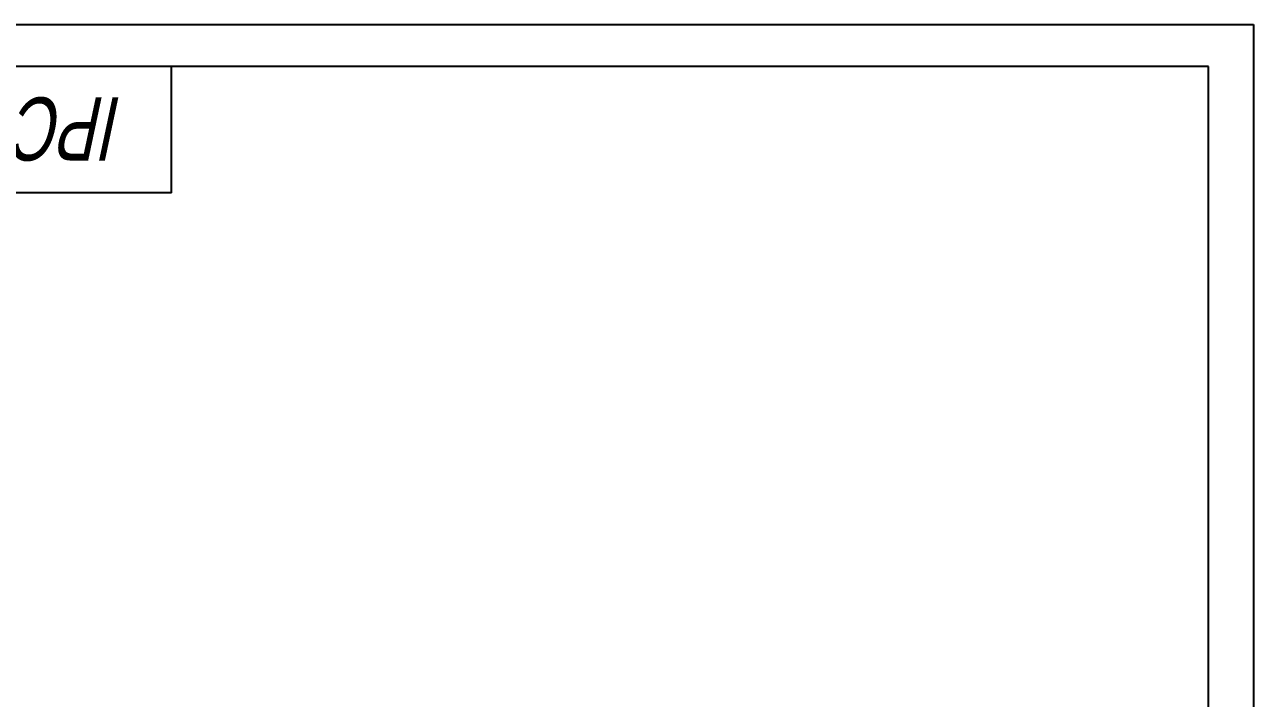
# Model space of a CAD drawing. Extents: x 0 to 210, y 0 to 297.
# Drawn here: x 73.7 to 210, y 222.3 to 297 of the extents above; entities that cross this region are included whole.
import ezdxf
from ezdxf.enums import TextEntityAlignment as Align

# ---------------------------------------------------------------- set-up
doc = ezdxf.new("R2010")
doc.units = 0
doc.header["$LTSCALE"] = 19.36
doc.header["$MEASUREMENT"] = 0
doc.layers.get('0').update_dxf_attribs({"linetype": 'CONTINUOUS'})
doc.styles.add('TEXTSTYLE_0', font='txt', dxfattribs={"width": 0.8})

msp = doc.modelspace()

# ---------------------------------------------------------------- linework, layer by layer
at = {"color": 7, "linetype": 'Continuous'}
for p, q in [((0, 297), (210, 297)), ((210, 297), (210, 0)), ((90, 292.35), (20, 292.35)), ((205, 292.35), (20, 292.35)), ((90, 278.35), (90, 292.35)), ((205, 5), (205, 292.35)), ((90, 278.35), (20, 278.35))]:
    msp.add_line(p, q, dxfattribs=at)

# ---------------------------------------------------------------- texts
at = {"color": 2, "linetype": 'Continuous', "style": 'TEXTSTYLE_0', "oblique": 12, "width": 0.677419}
msp.add_text('IPCS.05.210.00', height=7, rotation=180, dxfattribs=at).set_placement((84.75, 288.928), (35.75, 288.928), align=Align.FIT)

doc.saveas('drawing.dxf')
